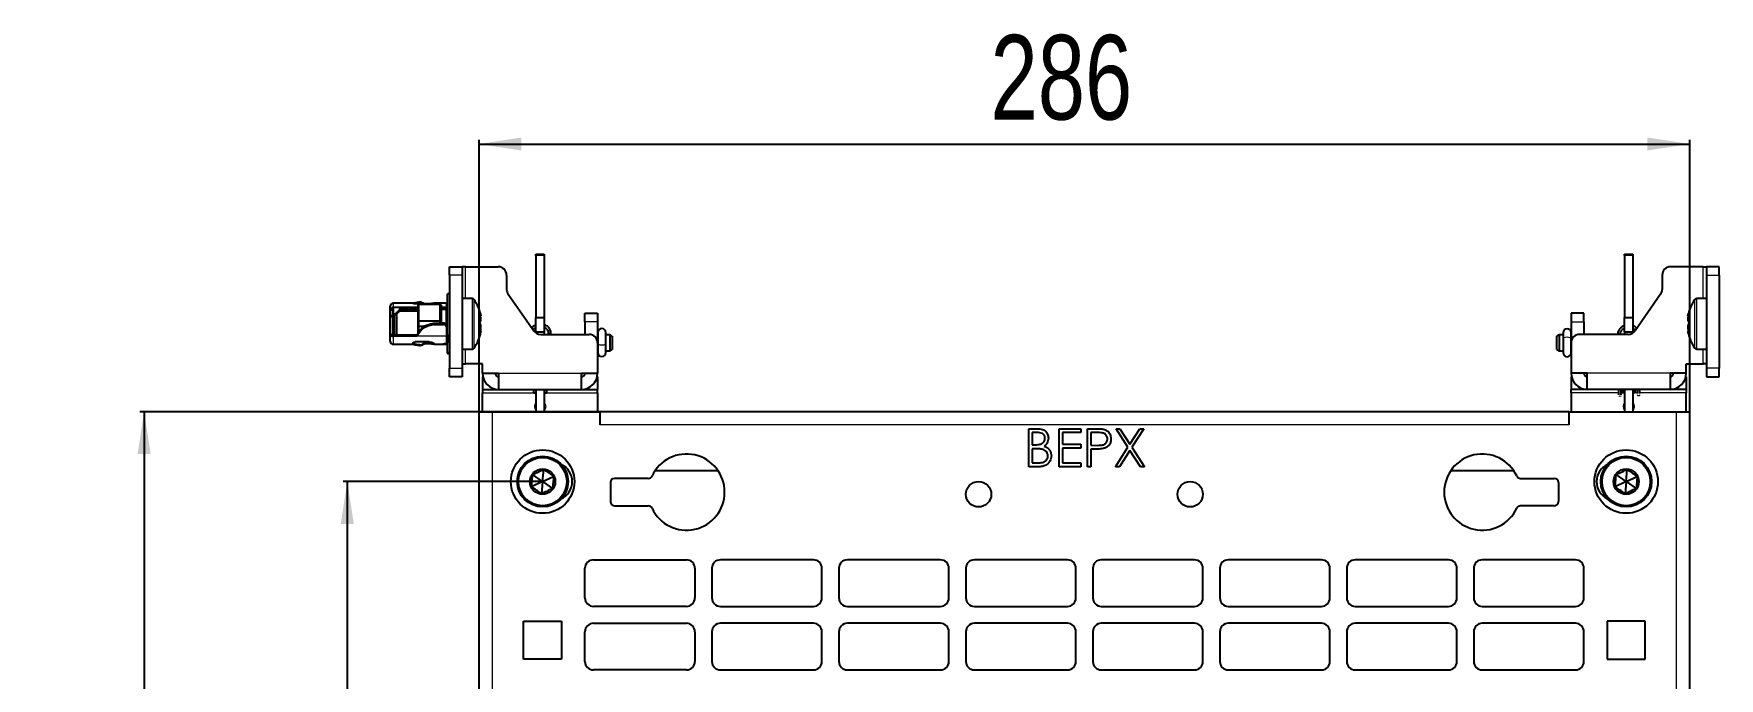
# Model space of a CAD drawing. Header units: millimetres. Extents: x -431 to 638, y -14 to 1990.
# Drawn here: x -430.6 to -32.4, y 1779.2 to 1931.5 of the extents above; entities that cross this region are included whole.
import ezdxf

# ---------------------------------------------------------------- set-up
doc = ezdxf.new("R2010")
doc.units = ezdxf.units.MM
doc.layers.add('FORMAT', color=7, linetype='Continuous')
doc.styles.add('SLDTEXTSTYLE0', font='TXT', dxfattribs={"width": 0.75})
doc.dimstyles.new('SLDDIMSTYLE0', dxfattribs={"dimtxt": 20, "dimasz": 10, "dimexe": 0, "dimexo": 0.0625, "dimgap": 5, "dimtad": 2, "dimdec": 1, "dimrnd": 1e-09, "dimzin": 12, "dimdsep": 46, "dimtxsty": 'SLDTEXTSTYLE0', "dimsah": 1, "dimcen": 0.09, "dimadec": 0, "dimazin": 3, "dimtfac": 1, "dimtofl": 0, "dimtmove": 0, "dimatfit": 3, "dimfxl": 0, "dimfrac": 2, "dimtolj": 1, "dimtzin": 12, "dimarcsym": 0})

# ---------------------------------------------------------------- blocks, each defined once
blk = doc.blocks.new('_D')
at = {"layer": 'FORMAT'}
for p, q in [((-296.9, 1842.17), (-405.54, 1842.17)), ((-404.54, 1842.17), (-404.54, 159.15)), ((-296.9, 159.15), (-405.54, 159.15))]:
    blk.add_line(p, q, dxfattribs=at)
for points in [[(-404.54, 1842.17), (-406.08, 1832.17), (-403, 1832.17)], [(-404.54, 159.15), (-403, 169.15), (-406.08, 169.15)]]:
    blk.add_solid(points, dxfattribs=at)
at = {"layer": 'FORMAT', "insert": (-430.32, 971.1), "char_height": 20, "attachment_point": 1, "rotation": 90, "style": 'SLDTEXTSTYLE0'}
blk.add_mtext('1683', dxfattribs=at)
blk = doc.blocks.new('_D_1')
at = {"layer": 'FORMAT'}
for p, q in [((-325.39, 1842.17), (-325.39, 1906.46)), ((-325.39, 1905.46), (-39.39, 1905.46)), ((-39.39, 1842.17), (-39.39, 1906.46))]:
    blk.add_line(p, q, dxfattribs=at)
for points in [[(-325.39, 1905.46), (-315.39, 1903.92), (-315.39, 1907)], [(-39.39, 1905.46), (-49.39, 1907), (-49.39, 1903.92)]]:
    blk.add_solid(points, dxfattribs=at)
at = {"layer": 'FORMAT', "insert": (-204.56, 1931.24), "char_height": 20, "attachment_point": 1, "style": 'SLDTEXTSTYLE0'}
blk.add_mtext('286', dxfattribs=at)
blk = doc.blocks.new('_D_5')
at = {"layer": 'FORMAT'}
for p, q in [((-310.4, 1825.66), (-357.54, 1825.66)), ((-356.54, 1825.66), (-356.54, 175.66)), ((-310.4, 175.66), (-357.54, 175.66))]:
    blk.add_line(p, q, dxfattribs=at)
for points in [[(-356.54, 1825.66), (-358.08, 1815.66), (-355, 1815.66)], [(-356.54, 175.66), (-355, 185.66), (-358.08, 185.66)]]:
    blk.add_solid(points, dxfattribs=at)
at = {"layer": 'FORMAT', "insert": (-382.32, 971.1), "char_height": 20, "attachment_point": 1, "rotation": 90, "style": 'SLDTEXTSTYLE0'}
blk.add_mtext('1650', dxfattribs=at)

msp = doc.modelspace()

# ---------------------------------------------------------------- linework, layer by layer
at = {"color": 7, "linetype": 'Continuous', "lineweight": 25}
for p, q in [((-332.39, 1876.46), (-329.39, 1876.46)), ((-332.39, 1874.46), (-332.39, 1876.46)), ((-329.39, 1876.46), (-329.39, 1874.46)), ((-328.59, 1876.46), (-329.39, 1876.46)), ((-328.59, 1876.46), (-320.89, 1876.46)), ((-311.99, 1879.46), (-309.99, 1879.46)), ((-311.99, 1879.09), (-311.99, 1879.46)), ((-311.99, 1879.09), (-311.99, 1864.46)), ((-309.99, 1879.46), (-309.99, 1879.09)), ((-309.99, 1879.09), (-309.99, 1864.46)), ((-54.79, 1879.46), (-52.79, 1879.46)), ((-54.79, 1879.09), (-54.79, 1879.46)), ((-54.79, 1879.09), (-54.79, 1864.46)), ((-52.79, 1879.46), (-52.79, 1879.09)), ((-52.79, 1879.09), (-52.79, 1864.46)), ((-36.19, 1876.46), (-43.89, 1876.46)), ((-36.19, 1876.46), (-35.39, 1876.46)), ((-35.39, 1876.46), (-35.39, 1874.46)), ((-32.39, 1876.46), (-35.39, 1876.46)), ((-32.39, 1874.46), (-32.39, 1876.46)), ((-332.39, 1874.46), (-332.39, 1852.46)), ((-329.39, 1874.46), (-329.39, 1852.46)), ((-318.89, 1874.46), (-318.89, 1871.09)), ((-45.89, 1874.46), (-45.89, 1871.09)), ((-35.39, 1874.46), (-35.39, 1852.46)), ((-32.39, 1874.46), (-32.39, 1852.46)), ((-340.99, 1867.81), (-345.69, 1867.81)), ((-339.9, 1867.99), (-340.99, 1867.8)), ((-340.99, 1867.81), (-340.99, 1867.81)), ((-340.99, 1867.78), (-340.99, 1867.81)), ((-337.19, 1867.7), (-340.49, 1867.7)), ((-338.47, 1867.74), (-338.39, 1867.7)), ((-333.37, 1867.81), (-336.02, 1867.81)), ((-333.34, 1867.81), (-333.09, 1867.81)), ((-332.89, 1860.27), (-332.89, 1870.06)), ((-332.39, 1870.06), (-332.89, 1870.06)), ((-327.07, 1868.96), (-329.39, 1868.96)), ((-318.53, 1869.94), (-312.49, 1861.31)), ((-46.25, 1869.94), (-52.3, 1861.31)), ((-35.39, 1868.96), (-37.72, 1868.96)), ((-346.39, 1866.26), (-346.39, 1867.11)), ((-346.39, 1866.26), (-345.89, 1866.26)), ((-346.39, 1864.84), (-346.39, 1866.26)), ((-345.89, 1864.84), (-346.39, 1864.84)), ((-346.39, 1864.61), (-346.39, 1864.84)), ((-345.89, 1864.61), (-346.39, 1864.61)), ((-346.39, 1860.32), (-346.39, 1864.61)), ((-345.89, 1866.26), (-345.89, 1864.84)), ((-345.89, 1864.84), (-345.89, 1864.61)), ((-345.89, 1864.61), (-345.89, 1860.32)), ((-343.69, 1866.82), (-345.69, 1866.82)), ((-345.69, 1865.59), (-345.69, 1865.39)), ((-345.19, 1865.21), (-345.69, 1865.21)), ((-345.69, 1865.21), (-345.69, 1864.98)), ((-345.69, 1864.98), (-345.19, 1864.98)), ((-345.69, 1864.81), (-345.69, 1864.38)), ((-345.39, 1864.38), (-345.69, 1864.38)), ((-345.69, 1864.38), (-345.69, 1864.23)), ((-345.69, 1864.23), (-345.39, 1864.23)), ((-345.39, 1860.46), (-345.39, 1864.98)), ((-345.19, 1864.98), (-345.19, 1865.21)), ((-344.89, 1865.34), (-344.89, 1860.32)), ((-339.79, 1865.96), (-344.21, 1865.96)), ((-343.69, 1866.42), (-343.69, 1866.82)), ((-339.79, 1866.82), (-343.69, 1866.82)), ((-343.69, 1866.42), (-339.79, 1866.42)), ((-339.79, 1867.27), (-339.68, 1867.51)), ((-339.79, 1863.68), (-339.79, 1867.27)), ((-339.68, 1867.51), (-339.68, 1863.55)), ((-334.59, 1867.51), (-339.68, 1867.51)), ((-334.59, 1863.55), (-334.59, 1867.51)), ((-334.59, 1867.51), (-334.39, 1867.38)), ((-334.39, 1867.38), (-334.39, 1863.62)), ((-333.09, 1866.82), (-334.39, 1866.82)), ((-334.39, 1866.42), (-333.09, 1866.42)), ((-333.19, 1866.42), (-333.19, 1862.75)), ((-332.89, 1865.96), (-333.19, 1865.96)), ((-311.99, 1864.46), (-309.99, 1864.46)), ((-311.99, 1860.96), (-311.99, 1864.46)), ((-309.99, 1864.46), (-309.99, 1860.96)), ((-300.39, 1865.46), (-297.39, 1865.46)), ((-300.39, 1863.46), (-300.39, 1865.46)), ((-297.39, 1865.46), (-297.39, 1863.46)), ((-64.39, 1865.46), (-67.39, 1865.46)), ((-67.39, 1865.46), (-67.39, 1863.46)), ((-64.39, 1863.46), (-64.39, 1865.46)), ((-54.79, 1864.46), (-52.79, 1864.46)), ((-54.79, 1860.96), (-54.79, 1864.46)), ((-52.79, 1864.46), (-52.79, 1860.96)), ((-345.89, 1860.32), (-346.39, 1860.32)), ((-346.39, 1858.81), (-346.39, 1860.32)), ((-345.69, 1861.69), (-345.39, 1861.69)), ((-345.69, 1860.94), (-345.39, 1860.94)), ((-345.69, 1860.32), (-345.69, 1860.94)), ((-345.69, 1860.32), (-340.09, 1860.32)), ((-340.09, 1860.02), (-345.69, 1860.02)), ((-345.39, 1860.46), (-345.26, 1860.32)), ((-340.09, 1860.32), (-338.94, 1861.92)), ((-338.94, 1861.61), (-340.09, 1860.02)), ((-340.09, 1860.32), (-340.09, 1860.02)), ((-339.79, 1863.68), (-339.68, 1863.55)), ((-339.79, 1862.49), (-339.79, 1863.68)), ((-339.79, 1862.49), (-339.68, 1862.35)), ((-339.79, 1860.74), (-339.79, 1862.49)), ((-334.59, 1863.55), (-339.68, 1863.55)), ((-339.68, 1863.55), (-339.68, 1862.35)), ((-338.45, 1862.35), (-339.68, 1862.35)), ((-339.68, 1862.35), (-339.68, 1860.9)), ((-336.19, 1863), (-337.03, 1862.9)), ((-334.59, 1863.02), (-335.99, 1863.02)), ((-335.99, 1862.81), (-333.84, 1862.81)), ((-334.59, 1863.55), (-334.39, 1863.62)), ((-334.59, 1863.02), (-334.59, 1863.55)), ((-334.39, 1863.1), (-334.59, 1863.02)), ((-334.39, 1863.62), (-334.39, 1863.1)), ((-333.84, 1863.11), (-334.39, 1863.11)), ((-332.89, 1862.8), (-333.19, 1862.76)), ((-333.09, 1862.51), (-333.09, 1862.21)), ((-333.09, 1862.21), (-333.09, 1860.02)), ((-332.89, 1860.27), (-332.39, 1860.27)), ((-332.89, 1859.9), (-332.89, 1858.66)), ((-332.4, 1859.96), (-332.39, 1859.96)), ((-309.99, 1860.96), (-311.99, 1860.96)), ((-311.99, 1860.96), (-311.99, 1860.82)), ((-310.85, 1860.46), (-299.39, 1860.46)), ((-309.99, 1860.96), (-309.99, 1860.46)), ((-309.07, 1860.94), (-309.06, 1860.46)), ((-309.07, 1860.94), (-309.07, 1860.93)), ((-308.46, 1860.46), (-308.47, 1860.94)), ((-300.39, 1863.46), (-300.39, 1860.46)), ((-297.39, 1863.46), (-297.39, 1858.46)), ((-297.36, 1860.36), (-297.39, 1860.36)), ((-297.36, 1860.87), (-297.36, 1858.14)), ((-295.46, 1858.14), (-295.46, 1860.87)), ((-294.44, 1860.36), (-295.46, 1860.36)), ((-293.94, 1860.07), (-294.44, 1860.36)), ((-294.44, 1856.56), (-294.44, 1860.36)), ((-293.94, 1860.07), (-293.94, 1856.85)), ((-70.24, 1860.36), (-70.74, 1860.07)), ((-70.74, 1856.85), (-70.74, 1860.07)), ((-69.3, 1860.36), (-70.24, 1860.36)), ((-70.24, 1860.36), (-70.24, 1856.56)), ((-69.3, 1860.83), (-69.3, 1859.46)), ((-67.4, 1859.46), (-67.4, 1860.83)), ((-67.39, 1860.36), (-67.4, 1860.36)), ((-67.39, 1863.46), (-67.39, 1858.46)), ((-53.93, 1860.46), (-65.39, 1860.46)), ((-64.39, 1863.46), (-64.39, 1860.46)), ((-56.36, 1860.56), (-56.36, 1860.46)), ((-55.76, 1860.46), (-55.76, 1860.56)), ((-52.79, 1860.96), (-54.79, 1860.96)), ((-54.79, 1860.96), (-54.79, 1860.46)), ((-52.79, 1860.96), (-52.79, 1860.82)), ((-39.79, 1861.1), (-39.81, 1861.1)), ((-345.69, 1858.11), (-340.99, 1858.11)), ((-340.99, 1858.33), (-340.99, 1858.46)), ((-340.99, 1858.33), (-340.99, 1858.11)), ((-340.99, 1858.12), (-339.9, 1857.93)), ((-337.19, 1858.67), (-340.49, 1858.67)), ((-337.19, 1858.22), (-338.39, 1858.22)), ((-338.07, 1858.47), (-338.18, 1858.67)), ((-338.07, 1858.47), (-338.07, 1858.46)), ((-336.02, 1858.11), (-333.37, 1858.11)), ((-335.99, 1858.11), (-336.02, 1858.11)), ((-335.99, 1858.11), (-335.99, 1858.24)), ((-333.89, 1858.14), (-333.89, 1858.17)), ((-333.34, 1858.28), (-333.09, 1858.28)), ((-333.34, 1858.11), (-333.09, 1858.11)), ((-332.89, 1858.66), (-332.39, 1858.66)), ((-332.89, 1856.11), (-332.89, 1858.66)), ((-332.39, 1856.11), (-332.89, 1856.11)), ((-332.89, 1856.11), (-332.89, 1855.86)), ((-332.39, 1855.86), (-332.89, 1855.86)), ((-329.39, 1856.96), (-327.07, 1856.96)), ((-297.39, 1858.46), (-297.39, 1851.26)), ((-297.39, 1856.56), (-297.36, 1856.56)), ((-297.36, 1858.14), (-297.36, 1856.17)), ((-295.46, 1856.17), (-295.46, 1858.14)), ((-295.46, 1856.56), (-294.44, 1856.56)), ((-294.44, 1856.56), (-293.94, 1856.85)), ((-70.74, 1856.85), (-70.24, 1856.56)), ((-70.24, 1856.56), (-69.3, 1856.56)), ((-69.3, 1859.46), (-69.3, 1856.13)), ((-67.4, 1856.13), (-67.4, 1859.46)), ((-67.4, 1856.56), (-67.39, 1856.56)), ((-67.39, 1858.46), (-67.39, 1851.26)), ((-37.72, 1856.96), (-35.39, 1856.96)), ((-332.39, 1850.46), (-332.39, 1852.46)), ((-329.39, 1853.46), (-328.59, 1853.46)), ((-329.39, 1852.46), (-329.39, 1850.46)), ((-324.59, 1853.46), (-328.59, 1853.46)), ((-324.59, 1851.26), (-324.59, 1853.46)), ((-40.19, 1853.46), (-36.19, 1853.46)), ((-40.19, 1851.26), (-40.19, 1853.46)), ((-35.39, 1853.46), (-36.19, 1853.46)), ((-35.39, 1852.46), (-35.39, 1850.46)), ((-32.39, 1850.46), (-32.39, 1852.46)), ((-329.39, 1850.46), (-332.39, 1850.46)), ((-324.59, 1851.26), (-320.79, 1851.26)), ((-324.59, 1850.46), (-324.59, 1847.46)), ((-324.51, 1850.46), (-324.59, 1850.46)), ((-320.79, 1851.26), (-320.79, 1847.46)), ((-301.19, 1851.26), (-297.39, 1851.26)), ((-301.19, 1847.46), (-301.19, 1851.26)), ((-297.39, 1850.46), (-297.48, 1850.46)), ((-297.39, 1850.46), (-297.39, 1847.46)), ((-63.59, 1851.26), (-67.39, 1851.26)), ((-67.39, 1850.46), (-67.39, 1847.46)), ((-67.39, 1850.46), (-67.31, 1850.46)), ((-63.59, 1847.46), (-63.59, 1851.26)), ((-40.19, 1851.26), (-43.99, 1851.26)), ((-43.99, 1851.26), (-43.99, 1847.46)), ((-40.28, 1850.46), (-40.19, 1850.46)), ((-40.19, 1850.46), (-40.19, 1847.46)), ((-35.39, 1850.46), (-32.39, 1850.46)), ((-324.59, 1847.46), (-320.79, 1847.46)), ((-324.59, 1847.46), (-324.59, 1846.66)), ((-324.59, 1842.16), (-324.59, 1846.66)), ((-320.79, 1847.46), (-312.49, 1847.46)), ((-312.49, 1847.46), (-309.49, 1847.46)), ((-312.49, 1846.66), (-312.49, 1847.46)), ((-312.49, 1846.66), (-311.99, 1846.66)), ((-311.99, 1847.46), (-311.99, 1842.16)), ((-309.99, 1847.46), (-309.99, 1842.16)), ((-309.99, 1846.66), (-309.49, 1846.66)), ((-309.49, 1847.46), (-301.19, 1847.46)), ((-309.49, 1847.46), (-309.49, 1846.66)), ((-301.19, 1847.46), (-297.39, 1847.46)), ((-297.39, 1846.66), (-297.39, 1847.46)), ((-297.39, 1846.66), (-297.39, 1842.16)), ((-63.59, 1847.46), (-67.39, 1847.46)), ((-67.39, 1846.66), (-67.39, 1847.46)), ((-67.39, 1846.66), (-67.39, 1842.16)), ((-55.29, 1847.46), (-63.59, 1847.46)), ((-56.18, 1847.46), (-56.17, 1846.19)), ((-55.57, 1846.2), (-55.58, 1847.46)), ((-52.29, 1847.46), (-55.29, 1847.46)), ((-55.29, 1847.46), (-55.29, 1846.66)), ((-54.79, 1846.66), (-55.29, 1846.66)), ((-54.79, 1847.46), (-54.79, 1842.16)), ((-52.79, 1847.46), (-52.79, 1842.16)), ((-52.29, 1846.66), (-52.79, 1846.66)), ((-43.99, 1847.46), (-52.29, 1847.46)), ((-52.29, 1846.66), (-52.29, 1847.46)), ((-51.78, 1847.45), (-51.77, 1846.49)), ((-51.17, 1846.5), (-51.18, 1847.45)), ((-40.19, 1847.46), (-43.99, 1847.46)), ((-40.19, 1847.46), (-40.19, 1846.66)), ((-40.19, 1842.16), (-40.19, 1846.66)), ((-325.39, 159.16), (-325.39, 1842.16)), ((-325.39, 1842.16), (-322.29, 1842.16)), ((-322.29, 1842.16), (-296.89, 1842.16)), ((-296.89, 1842.16), (-296.89, 1842.17)), ((-67.89, 1842.17), (-296.89, 1842.17)), ((-296.89, 1842.16), (-296.89, 1839.07)), ((-67.89, 1842.17), (-67.89, 1842.16)), ((-67.89, 1842.16), (-42.49, 1842.16)), ((-67.89, 1839.07), (-67.89, 1842.16)), ((-42.49, 1842.16), (-39.39, 1842.16)), ((-39.39, 159.16), (-39.39, 1842.16)), ((-195.51, 1838.17), (-193.75, 1838.17)), ((-195.51, 1829.17), (-195.51, 1838.17)), ((-193.6, 1837.25), (-194.7, 1837.25)), ((-194.7, 1837.25), (-194.7, 1834.36)), ((-188.35, 1838.17), (-183.27, 1838.17)), ((-188.35, 1829.17), (-188.35, 1838.17)), ((-187.54, 1837.25), (-187.54, 1834.48)), ((-183.27, 1837.25), (-187.54, 1837.25)), ((-183.27, 1838.17), (-183.27, 1837.25)), ((-181.66, 1838.17), (-179.89, 1838.17)), ((-181.66, 1829.17), (-181.66, 1838.17)), ((-180.85, 1837.25), (-180.85, 1834.25)), ((-179.21, 1837.25), (-180.85, 1837.25)), ((-174.91, 1838.17), (-173.98, 1838.17)), ((-172.09, 1833.76), (-174.91, 1838.17)), ((-173.98, 1838.17), (-171.62, 1834.49)), ((-171.62, 1834.49), (-169.26, 1838.17)), ((-168.33, 1838.17), (-171.15, 1833.76)), ((-169.26, 1838.17), (-168.33, 1838.17)), ((-194.7, 1834.36), (-194.16, 1834.36)), ((-194.7, 1833.44), (-194.7, 1830.09)), ((-194.16, 1833.44), (-194.7, 1833.44)), ((-187.54, 1834.48), (-183.27, 1834.48)), ((-187.54, 1833.55), (-187.54, 1830.09)), ((-183.27, 1833.55), (-187.54, 1833.55)), ((-183.27, 1834.48), (-183.27, 1833.55)), ((-180.85, 1834.25), (-179.28, 1834.23)), ((-180.85, 1833.32), (-180.85, 1829.17)), ((-180.21, 1833.32), (-180.85, 1833.32)), ((-175.02, 1829.17), (-172.09, 1833.76)), ((-171.62, 1833.03), (-174.09, 1829.17)), ((-169.15, 1829.17), (-171.62, 1833.03)), ((-171.15, 1833.76), (-168.22, 1829.17)), ((-310.39, 1825.66), (-310.14, 1828.54)), ((-268.91, 1828.17), (-283.88, 1828.17)), ((-193.07, 1829.17), (-195.51, 1829.17)), ((-194.7, 1830.09), (-193.55, 1830.09)), ((-183.27, 1829.17), (-188.35, 1829.17)), ((-187.54, 1830.09), (-183.27, 1830.09)), ((-183.27, 1830.09), (-183.27, 1829.17)), ((-180.85, 1829.17), (-181.66, 1829.17)), ((-174.09, 1829.17), (-175.02, 1829.17)), ((-168.22, 1829.17), (-169.15, 1829.17)), ((-80.91, 1828.17), (-95.88, 1828.17)), ((-54.39, 1825.66), (-54.14, 1828.54)), ((-310.39, 1825.66), (-313.01, 1824.44)), ((-310.39, 1825.66), (-312.76, 1827.31)), ((-310.39, 1825.66), (-310.64, 1822.78)), ((-310.39, 1825.66), (-307.78, 1826.88)), ((-310.39, 1825.66), (-308.03, 1824)), ((-294.39, 1825.42), (-294.39, 1820.92)), ((-285.45, 1826.42), (-293.39, 1826.42)), ((-79.34, 1826.42), (-71.39, 1826.42)), ((-70.39, 1825.42), (-70.39, 1820.92)), ((-54.39, 1825.66), (-57.01, 1824.44)), ((-54.39, 1825.66), (-56.76, 1827.31)), ((-54.39, 1825.66), (-54.64, 1822.78)), ((-54.39, 1825.66), (-51.78, 1826.88)), ((-54.39, 1825.66), (-52.03, 1824)), ((-293.39, 1819.92), (-285.45, 1819.92)), ((-71.39, 1819.92), (-79.34, 1819.92)), ((-300.39, 1798.16), (-300.39, 1805.16)), ((-298.39, 1807.16), (-276.39, 1807.16)), ((-274.39, 1805.16), (-274.39, 1798.16)), ((-270.39, 1805.16), (-270.39, 1798.16)), ((-246.39, 1807.16), (-268.39, 1807.16)), ((-244.39, 1798.16), (-244.39, 1805.16)), ((-240.39, 1805.16), (-240.39, 1798.16)), ((-216.39, 1807.16), (-238.39, 1807.16)), ((-214.39, 1798.16), (-214.39, 1805.16)), ((-210.39, 1805.16), (-210.39, 1798.16)), ((-186.39, 1807.16), (-208.39, 1807.16)), ((-184.39, 1798.16), (-184.39, 1805.16)), ((-180.39, 1805.16), (-180.39, 1798.16)), ((-156.39, 1807.16), (-178.39, 1807.16)), ((-154.39, 1798.16), (-154.39, 1805.16)), ((-150.39, 1805.16), (-150.39, 1798.16)), ((-126.39, 1807.16), (-148.39, 1807.16)), ((-124.39, 1798.16), (-124.39, 1805.16)), ((-120.39, 1805.16), (-120.39, 1798.16)), ((-96.39, 1807.16), (-118.39, 1807.16)), ((-94.39, 1798.16), (-94.39, 1805.16)), ((-90.39, 1805.16), (-90.39, 1798.16)), ((-66.39, 1807.16), (-88.39, 1807.16)), ((-64.39, 1798.16), (-64.39, 1805.16)), ((-276.39, 1796.16), (-298.39, 1796.16)), ((-268.39, 1796.16), (-246.39, 1796.16)), ((-238.39, 1796.16), (-216.39, 1796.16)), ((-208.39, 1796.16), (-186.39, 1796.16)), ((-178.39, 1796.16), (-156.39, 1796.16)), ((-148.39, 1796.16), (-126.39, 1796.16)), ((-118.39, 1796.16), (-96.39, 1796.16)), ((-88.39, 1796.16), (-66.39, 1796.16)), ((-314.89, 1792.66), (-305.89, 1792.66)), ((-314.89, 1783.66), (-314.89, 1792.66)), ((-305.89, 1792.66), (-305.89, 1783.66)), ((-298.39, 1792.16), (-276.39, 1792.16)), ((-246.39, 1792.16), (-268.39, 1792.16)), ((-216.39, 1792.16), (-238.39, 1792.16)), ((-186.39, 1792.16), (-208.39, 1792.16)), ((-156.39, 1792.16), (-178.39, 1792.16)), ((-126.39, 1792.16), (-148.39, 1792.16)), ((-96.39, 1792.16), (-118.39, 1792.16)), ((-66.39, 1792.16), (-88.39, 1792.16)), ((-49.89, 1792.66), (-58.89, 1792.66)), ((-58.89, 1792.66), (-58.89, 1783.66)), ((-49.89, 1783.66), (-49.89, 1792.66)), ((-300.39, 1783.16), (-300.39, 1790.16)), ((-274.39, 1790.16), (-274.39, 1783.16)), ((-270.39, 1790.16), (-270.39, 1783.16)), ((-244.39, 1783.16), (-244.39, 1790.16)), ((-240.39, 1790.16), (-240.39, 1783.16)), ((-214.39, 1783.16), (-214.39, 1790.16)), ((-210.39, 1790.16), (-210.39, 1783.16)), ((-184.39, 1783.16), (-184.39, 1790.16)), ((-180.39, 1790.16), (-180.39, 1783.16)), ((-154.39, 1783.16), (-154.39, 1790.16)), ((-150.39, 1790.16), (-150.39, 1783.16)), ((-124.39, 1783.16), (-124.39, 1790.16)), ((-120.39, 1790.16), (-120.39, 1783.16)), ((-94.39, 1783.16), (-94.39, 1790.16)), ((-90.39, 1790.16), (-90.39, 1783.16)), ((-64.39, 1783.16), (-64.39, 1790.16)), ((-305.89, 1783.66), (-314.89, 1783.66)), ((-276.39, 1781.16), (-298.39, 1781.16)), ((-268.39, 1781.16), (-246.39, 1781.16)), ((-238.39, 1781.16), (-216.39, 1781.16)), ((-208.39, 1781.16), (-186.39, 1781.16)), ((-178.39, 1781.16), (-156.39, 1781.16)), ((-148.39, 1781.16), (-126.39, 1781.16)), ((-118.39, 1781.16), (-96.39, 1781.16)), ((-88.39, 1781.16), (-66.39, 1781.16)), ((-58.89, 1783.66), (-49.89, 1783.66))]:
    msp.add_line(p, q, dxfattribs=at)
at = {"color": 8, "linetype": 'Continuous', "lineweight": 18}
for p, q in [((-328.59, 1868.96), (-328.59, 1876.46)), ((-309.99, 1879.09), (-311.99, 1879.09)), ((-52.79, 1879.09), (-54.79, 1879.09)), ((-36.19, 1868.96), (-36.19, 1876.46)), ((-329.39, 1874.46), (-332.39, 1874.46)), ((-35.39, 1874.46), (-32.39, 1874.46)), ((-345.69, 1867.81), (-345.69, 1866.82)), ((-338.5, 1867.7), (-338.47, 1867.74)), ((-333.09, 1866.82), (-333.09, 1867.81)), ((-327.07, 1868.96), (-327.07, 1856.96)), ((-326.63, 1868.73), (-326.63, 1857.19)), ((-38.16, 1857.19), (-38.16, 1868.73)), ((-37.72, 1856.96), (-37.72, 1868.96)), ((-333.09, 1865.96), (-333.09, 1866.42)), ((-345.69, 1860.02), (-345.69, 1858.11)), ((-333.09, 1860.02), (-340.09, 1860.02)), ((-338.94, 1861.92), (-338.94, 1861.61)), ((-336.19, 1862.79), (-336.19, 1863)), ((-335.99, 1863.02), (-335.99, 1862.81)), ((-333.84, 1862.81), (-333.84, 1863.11)), ((-333.09, 1858.28), (-333.09, 1860.02)), ((-297.39, 1863.46), (-300.39, 1863.46)), ((-67.39, 1863.46), (-64.39, 1863.46)), ((-337.19, 1858.22), (-337.19, 1858.67)), ((-333.34, 1858.28), (-333.34, 1858.11)), ((-328.59, 1853.46), (-328.59, 1856.96)), ((-36.19, 1853.46), (-36.19, 1856.96)), ((-332.39, 1852.46), (-329.39, 1852.46)), ((-32.39, 1852.46), (-35.39, 1852.46)), ((-320.79, 1851.26), (-301.19, 1851.26)), ((-43.99, 1851.26), (-63.59, 1851.26)), ((-324.59, 1846.66), (-312.49, 1846.66)), ((-309.49, 1846.66), (-297.39, 1846.66)), ((-56.17, 1846.66), (-67.39, 1846.66)), ((-55.29, 1846.66), (-55.57, 1846.66)), ((-51.77, 1846.66), (-52.29, 1846.66)), ((-40.19, 1846.66), (-51.17, 1846.66)), ((-322.29, 1842.16), (-322.29, 159.16)), ((-42.49, 159.16), (-42.49, 1842.16)), ((-67.89, 1839.07), (-296.89, 1839.07))]:
    msp.add_line(p, q, dxfattribs=at)
at = {"color": 7, "linetype": 'Continuous', "lineweight": 25, "flags": 128}
for points in [[(-345.89, 1865.47), (-345.89, 1865.5), (-345.88, 1865.52), (-345.86, 1865.54), (-345.83, 1865.56), (-345.8, 1865.57), (-345.77, 1865.59), (-345.73, 1865.59), (-345.69, 1865.59)], [(-332.89, 1866.44), (-332.96, 1866.43), (-333.09, 1866.42)], [(-345.89, 1860.45), (-345.89, 1860.42), (-345.88, 1860.4), (-345.86, 1860.38), (-345.83, 1860.36), (-345.8, 1860.34), (-345.77, 1860.33), (-345.73, 1860.33), (-345.69, 1860.32)], [(-332.89, 1860.31), (-332.96, 1860.32), (-333.09, 1860.32)], [(-332.89, 1859.9), (-332.9, 1859.92), (-332.91, 1859.95), (-332.93, 1859.97), (-332.95, 1859.99), (-332.98, 1860), (-333.02, 1860.01), (-333.05, 1860.02), (-333.09, 1860.02)], [(-309.99, 1844.16), (-309.84, 1843.89), (-309.74, 1843.41)], [(-55.8, 1847.46), (-55.87, 1847.45), (-55.97, 1847.46)], [(-54.79, 1844.16), (-54.95, 1843.89), (-55.04, 1843.41)], [(-309.74, 1843.41), (-309.84, 1842.93), (-309.99, 1842.66)], [(-55.04, 1843.41), (-54.95, 1842.93), (-54.79, 1842.66)]]:
    msp.add_lwpolyline(points, dxfattribs=at)
at = {"color": 8, "linetype": 'Continuous', "lineweight": 18, "flags": 128}
for points in [[(-309.07, 1860.93), (-309.07, 1860.93), (-309.04, 1860.86), (-308.97, 1860.8), (-308.87, 1860.76), (-308.76, 1860.75), (-308.64, 1860.77), (-308.55, 1860.81), (-308.49, 1860.88), (-308.47, 1860.94)], [(-69.3, 1859.46), (-69.22, 1859.61), (-69.02, 1859.74), (-68.71, 1859.82), (-68.35, 1859.85)], [(-68.35, 1859.85), (-67.98, 1859.82), (-67.67, 1859.74), (-67.47, 1859.61), (-67.4, 1859.46)], [(-55.76, 1860.56), (-55.78, 1860.5), (-55.82, 1860.46)], [(-51.77, 1846.16), (-51.77, 1846.16), (-51.74, 1846.09), (-51.67, 1846.03), (-51.57, 1846), (-51.46, 1845.99), (-51.34, 1846.01), (-51.25, 1846.05), (-51.19, 1846.11), (-51.17, 1846.17)]]:
    msp.add_lwpolyline(points, dxfattribs=at)
at = {"color": 7, "linetype": 'Continuous', "lineweight": 25}
for centre, radius in [((-310.39, 1825.66), 7.5), ((-54.39, 1825.66), 7.5), ((-310.39, 1825.66), 6), ((-310.39, 1825.66), 5.7), ((-310.39, 1825.66), 3), ((-54.39, 1825.66), 6), ((-54.39, 1825.66), 5.7), ((-54.39, 1825.66), 3), ((-207.39, 1822.67), 3), ((-157.39, 1822.67), 3)]:
    msp.add_circle(centre, radius, dxfattribs=at)
for centre, radius, start, end in [((-320.89, 1874.46), 2, 360, 90), ((-43.89, 1874.46), 2, 90, 180), ((-345.69, 1867.11), 0.7, 90, 180), ((-333.09, 1868.01), 0.2, 269.9998, 359.9998), ((-327.07, 1868.42), 0.54, 35.2515, 90), ((-334.79, 1862.96), 10, 10.8849, 35.2515), ((-316.89, 1871.09), 2, 180, 214.992), ((-47.89, 1871.09), 2, 325.008, 0), ((-29.99, 1862.96), 10, 144.7485, 169.0158), ((-37.72, 1868.42), 0.54, 90, 144.7485), ((-345.76, 1866.18), 0.641, 84.2482, 172.7634), ((-345.71, 1866.24), 0.183, 84.2482, 172.7634), ((-333.08, 1867), 0.183, 264.2482, 352.7634), ((-345.78, 1860.73), 0.71, 215.1313, 277.0089), ((-335.99, 1861.87), 0.932, 89.97, 102.0278), ((-333.77, 1862.43), 0.687, 7.2366, 95.7518), ((-333.77, 1862.12), 0.687, 7.2366, 95.7518), ((-332.85, 1859.82), 0.46, 10.179, 76.8719), ((-334.79, 1862.96), 10, 324.7485, 349.0216), ((-310.85, 1862.46), 2, 214.992, 270), ((-299.39, 1858.46), 2, 0, 90), ((-296.41, 1860.87), 0.95, 0, 180), ((-68.35, 1860.83), 0.95, 0, 180), ((-65.39, 1858.46), 2, 90, 180), ((-53.93, 1862.46), 2, 270, 325.008), ((-29.99, 1862.96), 10, 190.9122, 215.2515), ((-345.69, 1858.81), 0.7, 180, 270), ((-333.09, 1858.08), 0.197, 1.0398, 91.0034), ((-333.09, 1857.91), 0.2, 0.0002, 90.0002), ((-327.07, 1857.5), 0.54, 270, 324.7485), ((-296.41, 1856.17), 0.95, 180, 0), ((-68.35, 1856.13), 0.95, 180, 0), ((-37.72, 1857.5), 0.54, 215.2515, 270), ((-320.79, 1851.26), 3.8, 180, 270), ((-320.79, 1851.26), 0.8, 180, 270), ((-301.19, 1851.26), 0.8, 270, 0), ((-301.19, 1851.26), 3.8, 270, 0), ((-63.59, 1851.26), 3.8, 180, 270), ((-63.59, 1851.26), 0.8, 180, 270), ((-43.99, 1851.26), 0.8, 270, 0), ((-43.99, 1851.26), 3.8, 270, 0), ((-310.99, 1843.41), 1.25, 143.1301, 216.8699), ((-53.79, 1843.41), 1.25, 323.1301, 36.8699), ((-276.39, 1823.17), 9, 205.1507, 154.8493), ((-88.39, 1823.17), 9, 25.1507, 334.8493), ((-307.89, 1825.66), 4.5, 294.975, 65.025), ((-56.89, 1825.66), 4.5, 114.975, 245.025), ((-293.39, 1825.42), 1, 90, 180), ((-285.45, 1827.42), 1, 270, 334.8493), ((-79.34, 1827.42), 1, 205.1507, 270), ((-71.39, 1825.42), 1, 0, 90), ((-293.39, 1820.92), 1, 180, 270), ((-285.45, 1818.92), 1, 25.1507, 90), ((-79.34, 1818.92), 1, 90, 154.8493), ((-71.39, 1820.92), 1, 270, 0), ((-298.39, 1805.16), 2, 90, 180), ((-276.39, 1805.16), 2, 0, 90), ((-268.39, 1805.16), 2, 90, 180), ((-246.39, 1805.16), 2, 0, 90), ((-238.39, 1805.16), 2, 90, 180), ((-216.39, 1805.16), 2, 0, 90), ((-208.39, 1805.16), 2, 90, 180), ((-186.39, 1805.16), 2, 0, 90), ((-178.39, 1805.16), 2, 90, 180), ((-156.39, 1805.16), 2, 0, 90), ((-148.39, 1805.16), 2, 90, 180), ((-126.39, 1805.16), 2, 0, 90), ((-118.39, 1805.16), 2, 90, 180), ((-96.39, 1805.16), 2, 0, 90), ((-88.39, 1805.16), 2, 90, 180), ((-66.39, 1805.16), 2, 0, 90), ((-298.39, 1798.16), 2, 180, 270), ((-276.39, 1798.16), 2, 270, 360), ((-268.39, 1798.16), 2, 180, 270), ((-246.39, 1798.16), 2, 270, 0), ((-238.39, 1798.16), 2, 180, 270), ((-216.39, 1798.16), 2, 270, 0), ((-208.39, 1798.16), 2, 180, 270), ((-186.39, 1798.16), 2, 270, 0), ((-178.39, 1798.16), 2, 180, 270), ((-156.39, 1798.16), 2, 270, 0), ((-148.39, 1798.16), 2, 180, 270), ((-126.39, 1798.16), 2, 270, 0), ((-118.39, 1798.16), 2, 180, 270), ((-96.39, 1798.16), 2, 270, 0), ((-88.39, 1798.16), 2, 180, 270), ((-66.39, 1798.16), 2, 270, 0), ((-298.39, 1790.16), 2, 90, 180), ((-276.39, 1790.16), 2, 0, 90), ((-268.39, 1790.16), 2, 90, 180), ((-246.39, 1790.16), 2, 0, 90), ((-238.39, 1790.16), 2, 90, 180), ((-216.39, 1790.16), 2, 0, 90), ((-208.39, 1790.16), 2, 90, 180), ((-186.39, 1790.16), 2, 0, 90), ((-178.39, 1790.16), 2, 90, 180), ((-156.39, 1790.16), 2, 0, 90), ((-148.39, 1790.16), 2, 90, 180), ((-126.39, 1790.16), 2, 0, 90), ((-118.39, 1790.16), 2, 90, 180), ((-96.39, 1790.16), 2, 0, 90), ((-88.39, 1790.16), 2, 90, 180), ((-66.39, 1790.16), 2, 0, 90), ((-298.39, 1783.16), 2, 180, 270), ((-276.39, 1783.16), 2, 270, 0), ((-268.39, 1783.16), 2, 180, 270), ((-246.39, 1783.16), 2, 270, 0), ((-238.39, 1783.16), 2, 180, 270), ((-216.39, 1783.16), 2, 270, 0), ((-208.39, 1783.16), 2, 180, 270), ((-186.39, 1783.16), 2, 270, 0), ((-178.39, 1783.16), 2, 180, 270), ((-156.39, 1783.16), 2, 270, 0), ((-148.39, 1783.16), 2, 180, 270), ((-126.39, 1783.16), 2, 270, 0), ((-118.39, 1783.16), 2, 180, 270), ((-96.39, 1783.16), 2, 270, 0), ((-88.39, 1783.16), 2, 180, 270), ((-66.39, 1783.16), 2, 270, 0)]:
    msp.add_arc(centre, radius, start, end, dxfattribs=at)
at = {"color": 8, "linetype": 'Continuous', "lineweight": 18}
for centre, radius, start, end in [((-56.23, 1860.56), 0.131, 182.8019, 231.2595), ((-296.64, 1859.55), 1.59, 243.0891, 278.3694), ((-296.17, 1859.55), 1.59, 261.6306, 296.9109), ((-55.87, 1846.24), 0.404, 231.9427, 309.5849)]:
    msp.add_arc(centre, radius, start, end, dxfattribs=at)
at = {"color": 7, "linetype": 'Continuous', "lineweight": 25}
msp.add_ellipse((-335.99, 1862.68), major_axis=(0.75, 0), ratio=0.445831, start_param=1.570796, end_param=1.83344, dxfattribs=at)
for points, knots in [([(-340.99, 1867.81), (-340.49, 1867.92), (-339.82, 1868.08), (-338.93, 1868.06), (-338.62, 1867.85), (-338.47, 1867.74)], [0, 0, 0, 0, 0.587693, 0.790818, 1, 1, 1, 1]), ([(-340.49, 1867.7), (-340.55, 1867.7), (-340.66, 1867.7), (-340.81, 1867.72), (-340.92, 1867.74), (-340.98, 1867.76), (-340.99, 1867.77), (-340.99, 1867.78)], [0, 0, 0, 0, 0.214445, 0.428893, 0.643239, 0.857188, 1, 1, 1, 1]), ([(-338.89, 1867.97), (-338.95, 1868.01), (-339.04, 1868.06), (-339.19, 1868.09), (-339.42, 1868.08), (-339.72, 1868.01), (-339.98, 1867.97), (-340.07, 1867.96)], [0, 0, 0, 0, 0.19596, 0.292391, 0.38871, 0.788731, 1, 1, 1, 1]), ([(-336.02, 1867.81), (-336.03, 1867.81), (-336.05, 1867.81), (-336.23, 1867.78), (-336.53, 1867.73), (-336.87, 1867.7), (-337.1, 1867.7), (-337.19, 1867.7)], [0, 0, 0, 0, 0.1326214, 0.3673445, 0.5984034, 0.8309546, 1, 1, 1, 1]), ([(-345.69, 1866.82), (-345.69, 1866.55), (-345.69, 1866.08), (-345.69, 1865.48), (-345.69, 1865.21)], [0, 0, 0, 0, 0.5598658, 1, 1, 1, 1]), ([(-343.69, 1866.82), (-343.97, 1866.55), (-344.47, 1866.08), (-344.97, 1865.48), (-345.19, 1865.21)], [0, 0, 0, 0, 0.559911, 1, 1, 1, 1]), ([(-343.69, 1866.42), (-343.97, 1866.19), (-344.47, 1865.77), (-344.97, 1865.22), (-345.19, 1864.98)], [0, 0, 0, 0, 0.559868, 1, 1, 1, 1]), ([(-325.19, 1863.2), (-325.19, 1863.21), (-325.19, 1863.23), (-325.18, 1863.27), (-325.14, 1863.38), (-325.06, 1863.51), (-324.99, 1863.71), (-324.96, 1863.98), (-324.99, 1864.43), (-325.06, 1864.88), (-325.14, 1865.25), (-325.17, 1865.39), (-325.19, 1865.46), (-325.19, 1865.49), (-325.19, 1865.5), (-325.19, 1865.5), (-325.18, 1865.49), (-325.12, 1865.37), (-325.03, 1865.1), (-324.97, 1864.83), (-324.97, 1864.83), (-324.97, 1864.83)], [0, 0, 0, 0, 0.005558, 0.013374, 0.035034, 0.131849, 0.247035, 0.319984, 0.393529, 0.553866, 0.60656, 0.632964, 0.646239, 0.65197, 0.65776, 0.662732, 0.671493, 0.698625, 0.8253, 0.953094, 1, 1, 1, 1]), ([(-39.81, 1864.82), (-39.82, 1864.82), (-39.82, 1864.8), (-39.79, 1864.94), (-39.72, 1865.2), (-39.64, 1865.43), (-39.61, 1865.49), (-39.6, 1865.5), (-39.59, 1865.5), (-39.59, 1865.49), (-39.6, 1865.46), (-39.61, 1865.38), (-39.7, 1865.03), (-39.78, 1864.58), (-39.82, 1864.08), (-39.81, 1863.7), (-39.73, 1863.53), (-39.66, 1863.4), (-39.63, 1863.34), (-39.61, 1863.3), (-39.6, 1863.26), (-39.59, 1863.23), (-39.59, 1863.21), (-39.59, 1863.2)], [0, 0, 0, 0, 0.01095, 0.084261, 0.251384, 0.301143, 0.326111, 0.336174, 0.341648, 0.347168, 0.3534, 0.364584, 0.407267, 0.575793, 0.655414, 0.736053, 0.89255, 0.931183, 0.955749, 0.971918, 0.988179, 0.994671, 1, 1, 1, 1]), ([(-345.69, 1860.32), (-345.69, 1860.52), (-345.69, 1860.93), (-345.69, 1861.42), (-345.69, 1861.69)], [0, 0, 0, 0, 0.464597, 1, 1, 1, 1]), ([(-338.94, 1861.92), (-338.82, 1862.05), (-338.57, 1862.31), (-337.91, 1862.65), (-337.37, 1862.8), (-337.03, 1862.9)], [0, 0, 0, 0, 0.261809, 0.533628, 1, 1, 1, 1]), ([(-338.94, 1861.61), (-338.77, 1861.78), (-338.42, 1862.14), (-337.44, 1862.51), (-336.67, 1862.68), (-336.19, 1862.79)], [0, 0, 0, 0, 0.254027, 0.526591, 1, 1, 1, 1]), ([(-332.89, 1862.76), (-332.89, 1862.76), (-332.9, 1862.77), (-332.91, 1862.77), (-332.95, 1862.78), (-333.03, 1862.77), (-333.1, 1862.76), (-333.14, 1862.75), (-333.16, 1862.75)], [0, 0, 0, 0, 0.1617491, 0.3126795, 0.4463249, 0.6476804, 0.8628354, 1, 1, 1, 1]), ([(-332.89, 1861.57), (-332.89, 1861.58), (-332.9, 1861.58), (-332.91, 1861.6), (-332.95, 1861.61), (-333.02, 1861.62), (-333.07, 1861.63), (-333.09, 1861.63)], [0, 0, 0, 0, 0.195302, 0.377541, 0.538909, 0.761383, 1, 1, 1, 1]), ([(-324.98, 1861.06), (-324.97, 1861.07), (-324.96, 1861.13), (-324.99, 1861.06), (-325.07, 1860.86), (-325.15, 1860.7), (-325.18, 1860.65), (-325.19, 1860.65), (-325.19, 1860.66), (-325.19, 1860.67), (-325.19, 1860.7), (-325.17, 1860.8), (-325.09, 1861.14), (-325.01, 1861.58), (-324.96, 1862.11), (-324.98, 1862.54), (-325.05, 1862.78), (-325.13, 1862.96), (-325.15, 1863.03), (-325.17, 1863.09), (-325.19, 1863.13), (-325.19, 1863.17), (-325.19, 1863.19), (-325.19, 1863.2)], [0, 0, 0, 0, 0.029808, 0.101722, 0.265658, 0.314468, 0.33896, 0.348832, 0.354202, 0.359616, 0.365729, 0.3767, 0.418569, 0.583882, 0.661985, 0.741086, 0.894598, 0.932496, 0.956593, 0.972453, 0.988405, 0.994772, 1, 1, 1, 1]), ([(-311.99, 1862.68), (-312.26, 1862.57), (-312.65, 1862.4), (-312.88, 1862.09), (-312.96, 1861.98)], [0, 0, 0, 0, 0.66775, 1, 1, 1, 1]), ([(-312.61, 1861.49), (-312.59, 1861.52), (-312.5, 1861.71), (-312.27, 1861.91), (-312.03, 1862), (-311.99, 1862.02)], [0, 0, 0, 0, 0.1700399, 0.879402, 1, 1, 1, 1]), ([(-308.47, 1860.94), (-308.48, 1861.08), (-308.51, 1861.46), (-308.82, 1862.02), (-309.34, 1862.51), (-309.8, 1862.67), (-309.99, 1862.73)], [0, 0, 0, 0, 0.173097, 0.475053, 0.778671, 1, 1, 1, 1]), ([(-309.99, 1862.1), (-309.83, 1862.03), (-309.48, 1861.85), (-309.14, 1861.42), (-309.09, 1861.1), (-309.07, 1860.94)], [0, 0, 0, 0, 0.296716, 0.64973, 1, 1, 1, 1]), ([(-54.79, 1862.52), (-54.82, 1862.51), (-55.14, 1862.45), (-55.65, 1862.08), (-56.17, 1861.48), (-56.35, 1860.93), (-56.36, 1860.62), (-56.36, 1860.56)], [0, 0, 0, 0, 0.027258, 0.332367, 0.638027, 0.91803, 1, 1, 1, 1]), ([(-55.76, 1860.56), (-55.76, 1860.65), (-55.74, 1860.94), (-55.51, 1861.37), (-55.14, 1861.73), (-54.86, 1861.83), (-54.79, 1861.86)], [0, 0, 0, 0, 0.1814121, 0.5578009, 0.8867743, 1, 1, 1, 1]), ([(-51.89, 1861.9), (-52.03, 1862.05), (-52.27, 1862.31), (-52.64, 1862.43), (-52.79, 1862.48)], [0, 0, 0, 0, 0.568541, 1, 1, 1, 1]), ([(-52.79, 1861.84), (-52.66, 1861.77), (-52.42, 1861.66), (-52.3, 1861.47), (-52.25, 1861.39)], [0, 0, 0, 0, 0.543333, 1, 1, 1, 1]), ([(-39.59, 1863.2), (-39.59, 1863.19), (-39.59, 1863.17), (-39.6, 1863.12), (-39.65, 1862.99), (-39.73, 1862.81), (-39.8, 1862.54), (-39.82, 1862.21), (-39.8, 1861.74), (-39.73, 1861.29), (-39.64, 1860.92), (-39.61, 1860.78), (-39.6, 1860.71), (-39.59, 1860.68), (-39.59, 1860.66), (-39.6, 1860.65), (-39.61, 1860.65), (-39.66, 1860.74), (-39.75, 1860.95), (-39.82, 1861.14), (-39.81, 1861.08), (-39.81, 1861.06)], [0, 0, 0, 0, 0.00546, 0.013139, 0.034416, 0.129524, 0.242679, 0.314342, 0.38659, 0.544101, 0.595865, 0.621803, 0.634844, 0.640474, 0.646162, 0.651047, 0.659654, 0.686306, 0.810748, 0.936288, 1, 1, 1, 1]), ([(-340.99, 1858.46), (-340.99, 1858.48), (-340.98, 1858.52), (-340.89, 1858.58), (-340.76, 1858.63), (-340.62, 1858.66), (-340.53, 1858.66), (-340.49, 1858.67)], [0, 0, 0, 0, 0.214373, 0.428779, 0.642592, 0.856666, 1, 1, 1, 1]), ([(-340.99, 1858.33), (-340.49, 1858.2), (-339.82, 1858.03), (-338.93, 1858.01), (-338.62, 1858.21), (-338.47, 1858.31)], [0, 0, 0, 0, 0.587693, 0.790818, 1, 1, 1, 1]), ([(-340.99, 1858.11), (-340.49, 1858), (-339.82, 1857.84), (-338.93, 1857.86), (-338.62, 1858.07), (-338.47, 1858.17)], [0, 0, 0, 0, 0.587693, 0.790818, 1, 1, 1, 1]), ([(-340.05, 1857.96), (-339.98, 1857.95), (-339.77, 1857.91), (-339.56, 1857.88), (-339.42, 1857.85)], [0, 0, 0, 0, 0.318281, 1, 1, 1, 1]), ([(-338.07, 1858.47), (-338.07, 1858.47), (-338.08, 1858.48), (-338.16, 1858.46), (-338.27, 1858.42), (-338.38, 1858.36), (-338.45, 1858.32), (-338.47, 1858.31)], [0, 0, 0, 0, 0.225883, 0.451767, 0.67765, 0.903524, 1, 1, 1, 1]), ([(-338.47, 1858.17), (-338.42, 1858.2), (-338.32, 1858.26), (-338.2, 1858.34), (-338.11, 1858.41), (-338.07, 1858.45), (-338.07, 1858.46), (-338.07, 1858.46)], [0, 0, 0, 0, 0.225867, 0.4517344, 0.6775983, 0.9034793, 1, 1, 1, 1]), ([(-337.19, 1858.67), (-337.06, 1858.66), (-336.79, 1858.65), (-336.43, 1858.55), (-336.16, 1858.43), (-336.01, 1858.32), (-336, 1858.26), (-335.99, 1858.24)], [0, 0, 0, 0, 0.213238, 0.42649, 0.63916, 0.849598, 1, 1, 1, 1]), ([(-336.06, 1858.11), (-336.11, 1858.12), (-336.22, 1858.14), (-336.53, 1858.18), (-336.87, 1858.22), (-337.1, 1858.22), (-337.19, 1858.22)], [0, 0, 0, 0, 0.2706121, 0.5369996, 0.8051077, 1, 1, 1, 1]), ([(-333.89, 1858.17), (-333.89, 1858.18), (-333.88, 1858.2), (-333.78, 1858.23), (-333.64, 1858.26), (-333.49, 1858.28), (-333.38, 1858.28), (-333.34, 1858.28)], [0, 0, 0, 0, 0.214305, 0.42865, 0.642279, 0.856223, 1, 1, 1, 1]), ([(-333.34, 1858.11), (-333.41, 1858.11), (-333.53, 1858.11), (-333.69, 1858.11), (-333.82, 1858.12), (-333.88, 1858.13), (-333.89, 1858.14), (-333.89, 1858.14)], [0, 0, 0, 0, 0.214393, 0.428789, 0.643061, 0.856854, 1, 1, 1, 1]), ([(-194.16, 1834.36), (-193.88, 1834.37), (-193.34, 1834.38), (-192.65, 1834.51), (-192.19, 1834.82), (-191.92, 1835.14), (-191.73, 1835.51), (-191.71, 1835.79), (-191.7, 1835.92)], [0, 0, 0, 0, 0.250521, 0.499945, 0.625019, 0.75007, 0.875067, 1, 1, 1, 1]), ([(-193.75, 1838.17), (-193.36, 1838.16), (-192.6, 1838.15), (-191.58, 1837.69), (-190.99, 1836.85), (-190.92, 1836.24), (-190.89, 1835.94)], [0, 0, 0, 0, 0.281352, 0.559956, 0.779911, 1, 1, 1, 1]), ([(-191.7, 1835.92), (-191.72, 1836.14), (-191.76, 1836.48), (-192.05, 1836.82), (-192.59, 1837.21), (-193.15, 1837.23), (-193.6, 1837.25)], [0, 0, 0, 0, 0.249269, 0.374899, 0.500587, 1, 1, 1, 1]), ([(-190.89, 1835.94), (-190.95, 1835.5), (-191.05, 1834.72), (-191.66, 1834.24), (-191.93, 1834.02)], [0, 0, 0, 0, 0.559198, 1, 1, 1, 1]), ([(-179.89, 1838.17), (-179.51, 1838.17), (-178.82, 1838.17), (-178.14, 1838.08), (-177.84, 1838.03)], [0, 0, 0, 0, 0.560314, 1, 1, 1, 1]), ([(-176.93, 1835.75), (-176.97, 1836.01), (-177.03, 1836.4), (-177.36, 1836.8), (-177.78, 1837.11), (-178.44, 1837.23), (-178.95, 1837.24), (-179.21, 1837.25)], [0, 0, 0, 0, 0.248322, 0.37376, 0.499102, 0.748842, 1, 1, 1, 1]), ([(-177.84, 1838.03), (-177.57, 1837.94), (-177.02, 1837.74), (-176.46, 1837.13), (-176.16, 1836.44), (-176.13, 1835.98), (-176.12, 1835.76)], [0, 0, 0, 0, 0.279718, 0.5593326, 0.7794932, 1, 1, 1, 1]), ([(-192.48, 1833.33), (-192.79, 1833.37), (-193.35, 1833.44), (-193.91, 1833.44), (-194.16, 1833.44)], [0, 0, 0, 0, 0.559734, 1, 1, 1, 1]), ([(-191.01, 1831.72), (-191.03, 1831.94), (-191.09, 1832.39), (-191.61, 1833.03), (-192.15, 1833.22), (-192.48, 1833.33)], [0, 0, 0, 0, 0.279937, 0.560436, 1, 1, 1, 1]), ([(-191.93, 1834.02), (-191.66, 1833.92), (-191.12, 1833.7), (-190.56, 1833.09), (-190.25, 1832.41), (-190.21, 1831.95), (-190.2, 1831.72)], [0, 0, 0, 0, 0.280408, 0.559563, 0.779731, 1, 1, 1, 1]), ([(-177.92, 1833.47), (-178.34, 1833.42), (-179.1, 1833.32), (-179.87, 1833.32), (-180.21, 1833.32)], [0, 0, 0, 0, 0.559686, 1, 1, 1, 1]), ([(-179.28, 1834.23), (-179.01, 1834.23), (-178.48, 1834.24), (-177.82, 1834.37), (-177.38, 1834.67), (-177.03, 1835.09), (-176.97, 1835.49), (-176.93, 1835.75)], [0, 0, 0, 0, 0.251143, 0.501048, 0.626315, 0.751748, 1, 1, 1, 1]), ([(-176.12, 1835.76), (-176.14, 1835.46), (-176.19, 1834.87), (-176.64, 1834.14), (-177.25, 1833.68), (-177.69, 1833.54), (-177.92, 1833.47)], [0, 0, 0, 0, 0.280099, 0.559324, 0.779458, 1, 1, 1, 1]), ([(-312.76, 1827.31), (-312.29, 1827.53), (-311.42, 1827.94), (-310.55, 1828.35), (-310.14, 1828.54)], [0, 0, 0, 0, 0.534686, 1, 1, 1, 1]), ([(-310.14, 1828.54), (-309.72, 1828.24), (-308.93, 1827.69), (-308.14, 1827.14), (-307.78, 1826.88)], [0, 0, 0, 0, 0.534686, 1, 1, 1, 1]), ([(-193.55, 1830.09), (-193.26, 1830.1), (-192.7, 1830.11), (-191.85, 1830.29), (-191.3, 1830.79), (-191.04, 1831.3), (-191.02, 1831.58), (-191.01, 1831.72)], [0, 0, 0, 0, 0.251053, 0.500846, 0.749472, 0.874759, 1, 1, 1, 1]), ([(-190.2, 1831.72), (-190.25, 1831.32), (-190.36, 1830.51), (-191.17, 1829.66), (-192.12, 1829.22), (-192.75, 1829.19), (-193.07, 1829.17)], [0, 0, 0, 0, 0.27913, 0.558665, 0.779075, 1, 1, 1, 1]), ([(-56.76, 1827.31), (-56.29, 1827.53), (-55.42, 1827.94), (-54.55, 1828.35), (-54.14, 1828.54)], [0, 0, 0, 0, 0.534686, 1, 1, 1, 1]), ([(-54.14, 1828.54), (-53.72, 1828.24), (-52.93, 1827.69), (-52.14, 1827.14), (-51.78, 1826.88)], [0, 0, 0, 0, 0.534686, 1, 1, 1, 1]), ([(-313.01, 1824.44), (-312.98, 1824.76), (-312.91, 1825.56), (-312.83, 1826.55), (-312.77, 1827.17), (-312.76, 1827.31)], [0, 0, 0, 0, 0.341758, 0.840485, 1, 1, 1, 1]), ([(-310.64, 1822.78), (-311.07, 1823.08), (-311.86, 1823.63), (-312.64, 1824.18), (-313.01, 1824.44)], [0, 0, 0, 0, 0.534686, 1, 1, 1, 1]), ([(-308.03, 1824), (-308.5, 1823.79), (-309.37, 1823.38), (-310.24, 1822.97), (-310.64, 1822.78)], [0, 0, 0, 0, 0.534686, 1, 1, 1, 1]), ([(-307.78, 1826.88), (-307.79, 1826.73), (-307.84, 1826.11), (-307.93, 1825.12), (-308, 1824.33), (-308.03, 1824)], [0, 0, 0, 0, 0.1595154, 0.6582421, 1, 1, 1, 1]), ([(-57.01, 1824.44), (-56.98, 1824.76), (-56.91, 1825.56), (-56.83, 1826.55), (-56.77, 1827.17), (-56.76, 1827.31)], [0, 0, 0, 0, 0.3417579, 0.8404846, 1, 1, 1, 1]), ([(-54.64, 1822.78), (-55.07, 1823.08), (-55.86, 1823.63), (-56.64, 1824.18), (-57.01, 1824.44)], [0, 0, 0, 0, 0.534686, 1, 1, 1, 1]), ([(-52.03, 1824), (-52.5, 1823.79), (-53.37, 1823.38), (-54.24, 1822.97), (-54.64, 1822.78)], [0, 0, 0, 0, 0.534686, 1, 1, 1, 1]), ([(-51.78, 1826.88), (-51.79, 1826.73), (-51.84, 1826.11), (-51.93, 1825.12), (-52, 1824.33), (-52.03, 1824)], [0, 0, 0, 0, 0.159515, 0.658242, 1, 1, 1, 1])]:
    msp.add_open_spline(points, degree=3, knots=knots, dxfattribs=at)
at = {"color": 8, "linetype": 'Continuous', "lineweight": 18}
msp.add_open_spline([(-338.47, 1858.31), (-338.51, 1858.39), (-338.58, 1858.5), (-338.65, 1858.62), (-338.67, 1858.67)], degree=3, knots=[0, 0, 0, 0, 0.616998, 1, 1, 1, 1], dxfattribs=at)

# ---------------------------------------------------------------- dimensions: what is measured, and where the dimension line sits
at = {"layer": 'FORMAT'}
for base, p1, p2, angle, picture, middle in [((-39.39, 1905.46), (-325.39, 1842.16), (-39.39, 1842.16), 0, '_D_1', (-182.39, 1905.46)), ((-404.54, 159.15), (-296.89, 1842.17), (-296.89, 159.15), 90, '_D', (-404.54, 1000.66)), ((-356.54, 175.66), (-310.39, 1825.66), (-310.39, 175.66), 90, '_D_5', (-356.54, 1000.66))]:
    dim = msp.add_linear_dim(base=base, p1=p1, p2=p2, angle=angle, dimstyle='SLDDIMSTYLE0', dxfattribs=at)
    dim.commit()
    dim.dimension.update_dxf_attribs({"geometry": picture, "text_midpoint": middle, "dimtype": 160})

doc.saveas('drawing.dxf')
